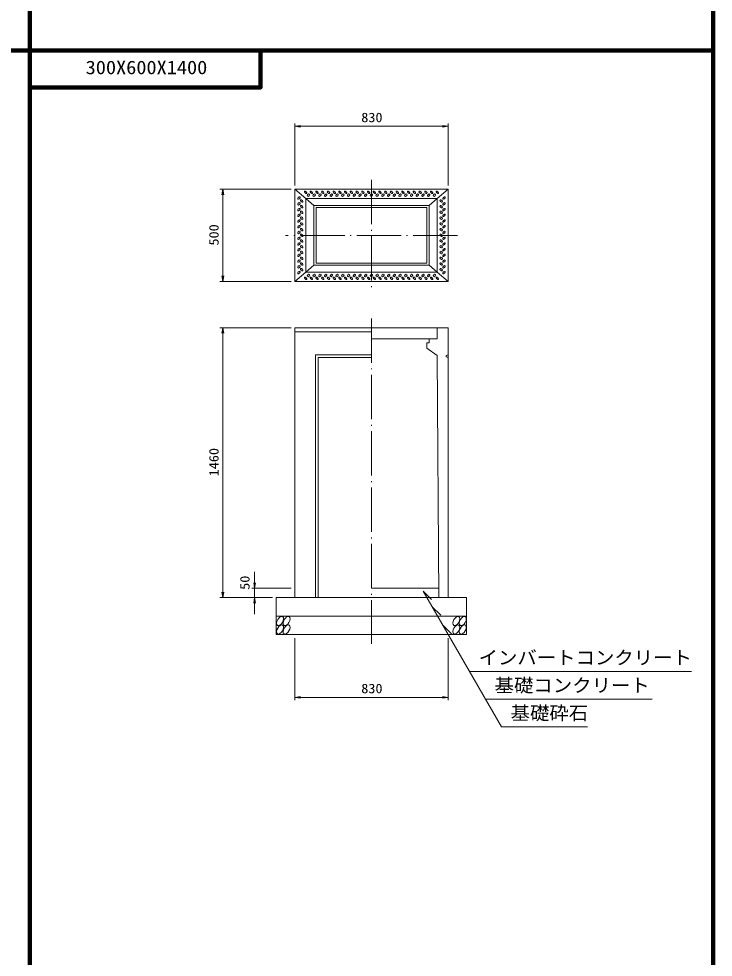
# Model space of a CAD drawing. Units: millimetres, scale not verified. Extents: x -8410 to 41710, y -74801 to 5940.
# Drawn here: x 37951 to 41710, y -16096 to -11018 of the extents above; entities that cross this region are included whole.
import ezdxf
from ezdxf.enums import TextEntityAlignment as Align

# ---------------------------------------------------------------- set-up
doc = ezdxf.new("R2010")
doc.units = ezdxf.units.MM
doc.header["$LTSCALE"] = 20
doc.linetypes.add('LONG_DASHED_DOTTED', pattern=[15.25, 12, -1.5, 0.25, -1.5])
for name, color, linetype, lineweight in [('0-0_グループ[0](0)-D-BMK(0)', 2, 'LONG_DASHED_DOTTED', 13), ('0-1_グループ[0](0)-D-STR(1)', 1, 'Continuous', 13), ('0-2_グループ[0](0)-D-STR-DIM(2)', 7, 'Continuous', 13), ('0-3_グループ[0](0)-D-STR-HTXT(3)', 7, 'Continuous', 13), ('0-5_グループ[0](0)-D-TTL(5)', 2, 'Continuous', 140)]:
    doc.layers.add(name, color=color, linetype=linetype, lineweight=lineweight)
doc.layers.add('0-4_グループ[0](0)-D-STR-TXT(4)', color=7, linetype='Continuous')
doc.layers.add('0-6_グループ[0](0)-D-TTL-TXT(6)', color=7, linetype='Continuous')
doc.styles.add('ＭＳ ゴシック', font='')
doc.styles.get('ＭＳ ゴシック').set_extended_font_data('MS Gothic')

msp = doc.modelspace()

# ---------------------------------------------------------------- linework, layer by layer
at = {"layer": '0-0_グループ[0](0)-D-BMK(0)'}
for p, q in [((39860, -11890), (39860, -12490)), ((40325, -12190), (39395, -12190)), ((39860, -12640), (39860, -14400))]:
    msp.add_line(p, q, dxfattribs=at)
at = {"layer": '0-1_グループ[0](0)-D-STR(1)'}
for p, q in [((39445, -11940), (40275, -11940)), ((39445, -12440), (39445, -11940)), ((40275, -11940), (40275, -12440)), ((39505, -11990), (40215, -11990)), ((39505, -12390), (39505, -11990)), ((39548, -12028), (40172, -12028)), ((39548, -12352), (39548, -12028)), ((40172, -12028), (40172, -12352)), ((40215, -11990), (40215, -12390)), ((39560, -12040), (40160, -12040)), ((39560, -12340), (39560, -12040)), ((40160, -12040), (40160, -12340)), ((39445, -12440), (39505, -12390)), ((39505, -12390), (39548, -12352)), ((40215, -12390), (39505, -12390)), ((40172, -12352), (39548, -12352)), ((40160, -12340), (39560, -12340)), ((40275, -12440), (39445, -12440)), ((40275, -12690), (39445, -12690)), ((39445, -14150), (39445, -12690)), ((40215, -12750), (40215, -12690)), ((40275, -14150), (40275, -12690)), ((39860, -12712), (39445, -12712)), ((40215, -12750), (39860, -12750)), ((40160, -12800), (40160, -12772)), ((40160, -12772), (40172, -12772)), ((40172, -12750), (40172, -12772)), ((39556.5, -12836.5), (39556.5, -14150)), ((39556.5, -12836.5), (39860, -12836.5)), ((40160, -12800), (40215, -12840)), ((40225, -14150), (40215, -12840)), ((40265, -12840), (40275, -12836.5)), ((39571.5, -12851.5), (39571.5, -14150)), ((39571.5, -12851.5), (39860, -12851.5)), ((40224.62, -14100), (39860, -14100)), ((40375, -14150), (39345, -14150)), ((39345, -14150), (39345, -14350)), ((40375, -14150), (40375, -14350)), ((40375, -14250), (39345, -14250)), ((40375, -14350), (39345, -14350))]:
    msp.add_line(p, q, dxfattribs=at)
for points in [[(39445, -11940), (39505, -11990), (39548, -12028)], [(40172, -12028), (40215, -11990), (40275, -11940)], [(40275, -12440), (40215, -12390), (40172, -12352)], [(40275, -12851.5), (40265, -12848), (40265, -12840)]]:
    msp.add_lwpolyline(points, dxfattribs=at)
for centre, major_axis, ratio in [((39467.25, -11988.5), (-6.01, -6.01), 0.529412), ((39503.5, -11957.25), (-6.01, 6.01), 0.529412), ((39519, -11972.75), (6.01, 6.01), 0.529412), ((39534.5, -11957.25), (-6.01, 6.01), 0.529412), ((39550, -11972.75), (6.01, 6.01), 0.529412), ((39565.5, -11957.25), (-6.01, 6.01), 0.529412), ((39581, -11972.75), (6.01, 6.01), 0.529412), ((39596.5, -11957.25), (-6.01, 6.01), 0.529412), ((39612, -11972.75), (6.01, 6.01), 0.529412), ((39627.5, -11957.25), (-6.01, 6.01), 0.529412), ((39643, -11972.75), (6.01, 6.01), 0.529412), ((39658.5, -11957.25), (-6.01, 6.01), 0.529412), ((39674, -11972.75), (6.01, 6.01), 0.529412), ((39689.5, -11957.25), (-6.01, 6.01), 0.529412), ((39705, -11972.75), (6.01, 6.01), 0.529412), ((39720.5, -11957.25), (-6.01, 6.01), 0.529412), ((39736, -11972.75), (6.01, 6.01), 0.529412), ((39751.5, -11957.25), (-6.01, 6.01), 0.529412), ((39767, -11972.75), (6.01, 6.01), 0.529412), ((39782.5, -11957.25), (-6.01, 6.01), 0.529412), ((39798, -11972.75), (6.01, 6.01), 0.529412), ((39813.5, -11957.25), (-6.01, 6.01), 0.529412), ((39829, -11972.75), (6.01, 6.01), 0.529412), ((39844.5, -11957.25), (-6.01, 6.01), 0.529412), ((39860, -11972.75), (6.01, 6.01), 0.529412), ((39875.5, -11957.25), (-6.01, 6.01), 0.529412), ((39891, -11972.75), (6.01, 6.01), 0.529412), ((39906.5, -11957.25), (-6.01, 6.01), 0.529412), ((39922, -11972.75), (6.01, 6.01), 0.529412), ((39937.5, -11957.25), (-6.01, 6.01), 0.529412), ((39953, -11972.75), (6.01, 6.01), 0.529412), ((39968.5, -11957.25), (-6.01, 6.01), 0.529412), ((39984, -11972.75), (6.01, 6.01), 0.529412), ((39999.5, -11957.25), (-6.01, 6.01), 0.529412), ((40015, -11972.75), (6.01, 6.01), 0.529412), ((40030.5, -11957.25), (-6.01, 6.01), 0.529412), ((40046, -11972.75), (6.01, 6.01), 0.529412), ((40061.5, -11957.25), (-6.01, 6.01), 0.529412), ((40077, -11972.75), (6.01, 6.01), 0.529412), ((40092.5, -11957.25), (-6.01, 6.01), 0.529412), ((40108, -11972.75), (6.01, 6.01), 0.529412), ((40123.5, -11957.25), (-6.01, 6.01), 0.529412), ((40139, -11972.75), (6.01, 6.01), 0.529412), ((40154.5, -11957.25), (-6.01, 6.01), 0.529412), ((40170, -11972.75), (6.01, 6.01), 0.529412), ((40185.5, -11957.25), (-6.01, 6.01), 0.529412), ((40201, -11972.75), (6.01, 6.01), 0.529412), ((40216.5, -11957.25), (-6.01, 6.01), 0.529412), ((40252.75, -11988.5), (6.01, 6.01), 0.529412), ((39467.25, -12019.5), (-6.01, -6.01), 0.529412), ((39482.75, -12004), (-6.01, 6.01), 0.529412), ((39482.75, -12035), (-6.01, 6.01), 0.529412), ((40237.25, -12004), (6.01, -6.01), 0.529412), ((40237.25, -12035), (6.01, -6.01), 0.529412), ((40252.75, -12019.5), (6.01, 6.01), 0.529412), ((39467.25, -12050.5), (-6.01, -6.01), 0.529412), ((39467.25, -12081.5), (-6.01, -6.01), 0.529412), ((39482.75, -12066), (-6.01, 6.01), 0.529412), ((40237.25, -12066), (6.01, -6.01), 0.529412), ((40252.75, -12050.5), (6.01, 6.01), 0.529412), ((40252.75, -12081.5), (6.01, 6.01), 0.529412), ((39467.25, -12112.5), (-6.01, -6.01), 0.529412), ((39467.25, -12143.5), (-6.01, -6.01), 0.529412), ((39482.75, -12097), (-6.01, 6.01), 0.529412), ((39482.75, -12128), (-6.01, 6.01), 0.529412), ((40237.25, -12097), (6.01, -6.01), 0.529412), ((40237.25, -12128), (6.01, -6.01), 0.529412), ((40252.75, -12112.5), (6.01, 6.01), 0.529412), ((40252.75, -12143.5), (6.01, 6.01), 0.529412), ((39467.25, -12174.5), (-6.01, -6.01), 0.529412), ((39482.75, -12159), (-6.01, 6.01), 0.529412), ((39482.75, -12190), (-6.01, 6.01), 0.529412), ((40237.25, -12159), (6.01, -6.01), 0.529412), ((40237.25, -12190), (6.01, -6.01), 0.529412), ((40252.75, -12174.5), (6.01, 6.01), 0.529412), ((39467.25, -12205.5), (-6.01, -6.01), 0.529412), ((39467.25, -12236.5), (-6.01, -6.01), 0.529412), ((39482.75, -12221), (-6.01, 6.01), 0.529412), ((40237.25, -12221), (6.01, -6.01), 0.529412), ((40252.75, -12205.5), (6.01, 6.01), 0.529412), ((40252.75, -12236.5), (6.01, 6.01), 0.529412), ((39467.25, -12267.5), (-6.01, -6.01), 0.529412), ((39482.75, -12252), (-6.01, 6.01), 0.529412), ((39482.75, -12283), (-6.01, 6.01), 0.529412), ((40237.25, -12252), (6.01, -6.01), 0.529412), ((40237.25, -12283), (6.01, -6.01), 0.529412), ((40252.75, -12267.5), (6.01, 6.01), 0.529412), ((39467.25, -12298.5), (-6.01, -6.01), 0.529412), ((39467.25, -12329.5), (-6.01, -6.01), 0.529412), ((39482.75, -12314), (-6.01, 6.01), 0.529412), ((39482.75, -12345), (-6.01, 6.01), 0.529412), ((40237.25, -12314), (6.01, -6.01), 0.529412), ((40237.25, -12345), (6.01, -6.01), 0.529412), ((40252.75, -12298.5), (6.01, 6.01), 0.529412), ((40252.75, -12329.5), (6.01, 6.01), 0.529412), ((39467.25, -12360.5), (-6.01, -6.01), 0.529412), ((39467.25, -12391.5), (-6.01, -6.01), 0.529412), ((39482.75, -12376), (-6.01, 6.01), 0.529412), ((40237.25, -12376), (6.01, -6.01), 0.529412), ((40252.75, -12360.5), (6.01, 6.01), 0.529412), ((40252.75, -12391.5), (6.01, 6.01), 0.529412), ((39503.5, -12422.75), (6.01, -6.01), 0.529412), ((39519, -12407.25), (-6.01, -6.01), 0.529412), ((39534.5, -12422.75), (6.01, -6.01), 0.529412), ((39550, -12407.25), (-6.01, -6.01), 0.529412), ((39565.5, -12422.75), (6.01, -6.01), 0.529412), ((39581, -12407.25), (-6.01, -6.01), 0.529412), ((39596.5, -12422.75), (6.01, -6.01), 0.529412), ((39612, -12407.25), (-6.01, -6.01), 0.529412), ((39627.5, -12422.75), (6.01, -6.01), 0.529412), ((39643, -12407.25), (-6.01, -6.01), 0.529412), ((39658.5, -12422.75), (6.01, -6.01), 0.529412), ((39674, -12407.25), (-6.01, -6.01), 0.529412), ((39689.5, -12422.75), (6.01, -6.01), 0.529412), ((39705, -12407.25), (-6.01, -6.01), 0.529412), ((39720.5, -12422.75), (6.01, -6.01), 0.529412), ((39736, -12407.25), (-6.01, -6.01), 0.529412), ((39751.5, -12422.75), (6.01, -6.01), 0.529412), ((39767, -12407.25), (-6.01, -6.01), 0.529412), ((39782.5, -12422.75), (6.01, -6.01), 0.529412), ((39798, -12407.25), (-6.01, -6.01), 0.529412), ((39813.5, -12422.75), (6.01, -6.01), 0.529412), ((39829, -12407.25), (-6.01, -6.01), 0.529412), ((39844.5, -12422.75), (6.01, -6.01), 0.529412), ((39860, -12407.25), (-6.01, -6.01), 0.529412), ((39875.5, -12422.75), (6.01, -6.01), 0.529412), ((39891, -12407.25), (-6.01, -6.01), 0.529412), ((39906.5, -12422.75), (6.01, -6.01), 0.529412), ((39922, -12407.25), (-6.01, -6.01), 0.529412), ((39937.5, -12422.75), (6.01, -6.01), 0.529412), ((39953, -12407.25), (-6.01, -6.01), 0.529412), ((39968.5, -12422.75), (6.01, -6.01), 0.529412), ((39984, -12407.25), (-6.01, -6.01), 0.529412), ((39999.5, -12422.75), (6.01, -6.01), 0.529412), ((40015, -12407.25), (-6.01, -6.01), 0.529412), ((40030.5, -12422.75), (6.01, -6.01), 0.529412), ((40046, -12407.25), (-6.01, -6.01), 0.529412), ((40061.5, -12422.75), (6.01, -6.01), 0.529412), ((40077, -12407.25), (-6.01, -6.01), 0.529412), ((40092.5, -12422.75), (6.01, -6.01), 0.529412), ((40108, -12407.25), (-6.01, -6.01), 0.529412), ((40123.5, -12422.75), (6.01, -6.01), 0.529412), ((40139, -12407.25), (-6.01, -6.01), 0.529412), ((40154.5, -12422.75), (6.01, -6.01), 0.529412), ((40170, -12407.25), (-6.01, -6.01), 0.529412), ((40185.5, -12422.75), (6.01, -6.01), 0.529412), ((40201, -12407.25), (-6.01, -6.01), 0.529412), ((40216.5, -12422.75), (6.01, -6.01), 0.529412), ((39365.43, -14277), (-13.75, -23.82), 0.545455), ((39400.43, -14277), (-13.75, -23.82), 0.545455), ((40319.43, -14277), (-13.75, -23.82), 0.545455), ((40354.43, -14277), (-13.75, -23.82), 0.545455), ((39365.43, -14323), (-13.75, -23.82), 0.545455), ((39400.43, -14323), (-13.75, -23.82), 0.545455), ((40319.43, -14323), (-13.75, -23.82), 0.545455), ((40354.43, -14323), (-13.75, -23.82), 0.545455)]:
    msp.add_ellipse(centre, major_axis=major_axis, ratio=ratio, dxfattribs=at)
at = {"layer": '0-2_グループ[0](0)-D-STR-DIM(2)'}
for p, q in [((39445, -11920), (39445, -11585)), ((39445, -11600), (40275, -11600)), ((40275, -11920), (40275, -11585)), ((39425, -11940), (39040, -11940)), ((39055, -12440), (39055, -11940)), ((39425, -12440), (39040, -12440)), ((39425, -12690), (39040, -12690)), ((39055, -14150), (39055, -12690)), ((39227.48, -14240), (39227.48, -14010)), ((39227.48, -14100), (39227.48, -14010)), ((39425, -14100), (39212.48, -14100)), ((39325, -14150), (39040, -14150)), ((39325, -14150), (39212.48, -14150)), ((39227.48, -14240), (39227.48, -14150)), ((39445, -14370), (39445, -14705)), ((40275, -14370), (40275, -14705)), ((39445, -14690), (40275, -14690))]:
    msp.add_line(p, q, dxfattribs=at)
for points in [[(39475, -11595), (39445, -11600), (39475, -11605)], [(40245, -11605), (40275, -11600), (40245, -11595)], [(39060, -11970), (39055, -11940), (39050, -11970)], [(39050, -12410), (39055, -12440), (39060, -12410)], [(39060, -12720), (39055, -12690), (39050, -12720)], [(39222.48, -14070), (39227.48, -14100), (39232.48, -14070)], [(39050, -14120), (39055, -14150), (39060, -14120)], [(39232.48, -14180), (39227.48, -14150), (39222.48, -14180)], [(39475, -14685), (39445, -14690), (39475, -14695)], [(40245, -14695), (40275, -14690), (40245, -14685)]]:
    msp.add_lwpolyline(points, dxfattribs=at)
at = {"layer": '0-3_グループ[0](0)-D-STR-HTXT(3)'}
for p, q in [((40140, -14115), (40564.35, -14850)), ((40140, -14115), (40185.75, -14160.75)), ((40189.07, -14200), (40234.83, -14245.75)), ((40246.81, -14300), (40292.56, -14345.75)), ((40391.15, -14550), (41591.75, -14550)), ((40477.75, -14700), (41379.21, -14700)), ((40564.35, -14850), (41028.55, -14850))]:
    msp.add_line(p, q, dxfattribs=at)
at = {"layer": '0-5_グループ[0](0)-D-TTL(5)'}
for p, q in [((38010, -21690), (38010, -5940)), ((41710, -21690), (41710, -5940)), ((8410, -11190), (41710, -11190))]:
    msp.add_line(p, q, dxfattribs=at)
msp.add_lwpolyline([(38010, -11390), (39260, -11390), (39260, -11190)], dxfattribs=at)
msp.add_lwpolyline([(38010, -11390), (39260, -11390), (39260, -11190)], dxfattribs=at)

# ---------------------------------------------------------------- texts
at = {"layer": '0-2_グループ[0](0)-D-STR-DIM(2)', "style": 'ＭＳ ゴシック', "width": 1.1}
for p in [(39804.7, -11593), (39804.7, -14683)]:
    msp.add_text('830', height=51.32, dxfattribs=at).set_placement(p, align=Align.BOTTOM_LEFT)
for s, p in [('500', (39048, -12245.3)), ('1460', (39048, -13494.2)), ('50', (39215.47, -14108.3))]:
    msp.add_text(s, height=51.32, rotation=90, dxfattribs=at).set_placement(p, align=Align.BOTTOM_LEFT)
at = {"layer": '0-4_グループ[0](0)-D-STR-TXT(4)', "style": 'ＭＳ ゴシック', "width": 1.05}
for s, p in [('インバートコンクリート', (40439.85, -14533.68)), ('基礎コンクリート', (40526.45, -14683.68)), ('基礎砕石', (40613.06, -14833.68))]:
    msp.add_text(s, height=73.31, dxfattribs=at).set_placement(p, align=Align.BOTTOM_LEFT)
at = {"layer": '0-6_グループ[0](0)-D-TTL-TXT(6)', "style": 'ＭＳ ゴシック', "width": 1.1}
msp.add_text('300X600X1400', height=73.31, dxfattribs=at).set_placement((38313, -11340), align=Align.BOTTOM_LEFT)

doc.saveas('drawing.dxf')
